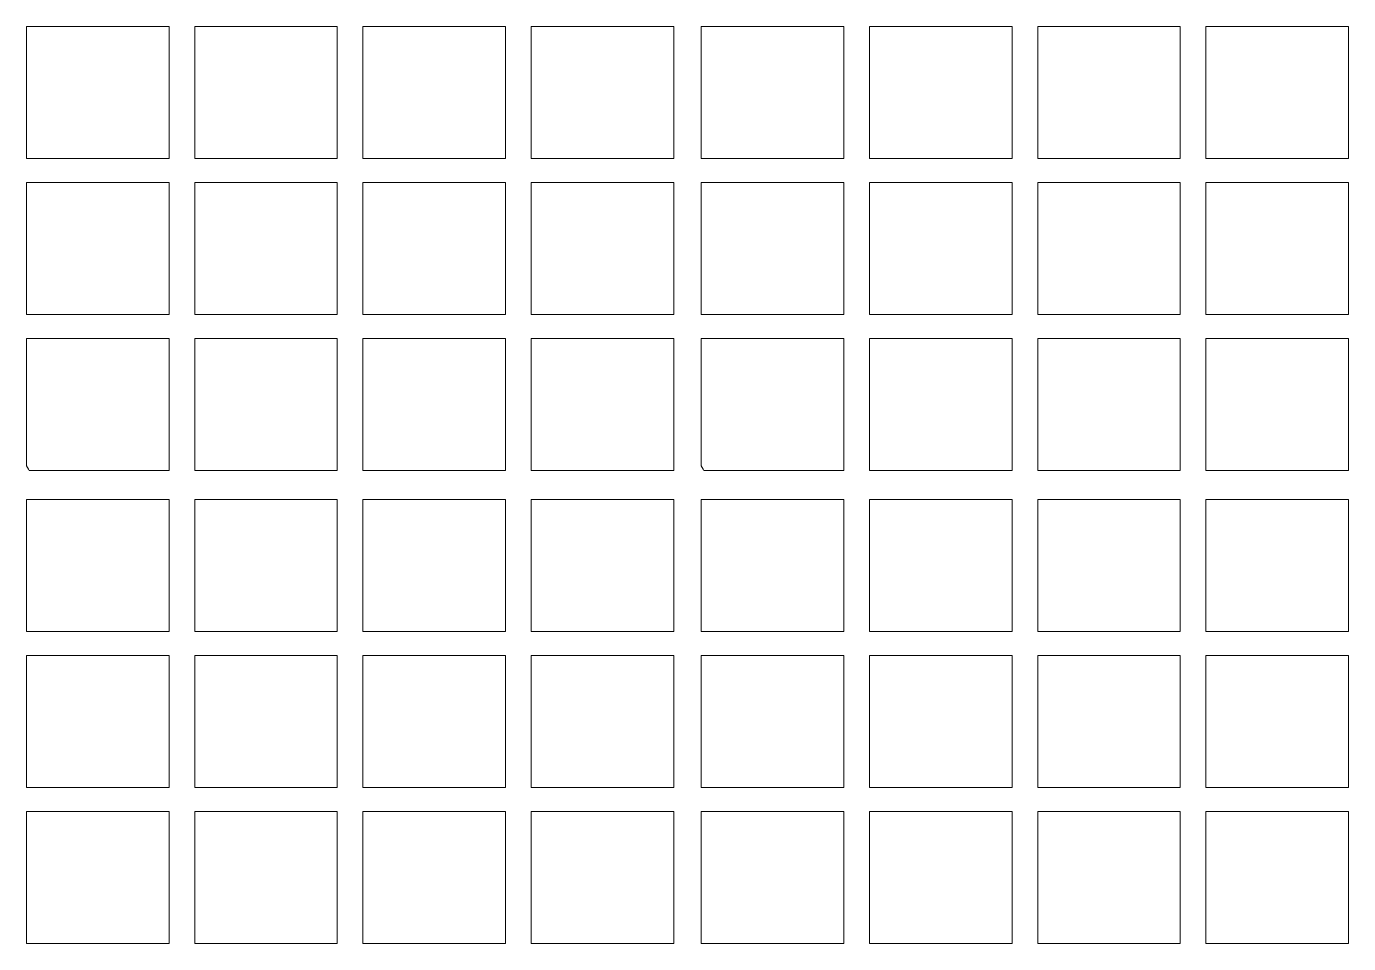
# Model space of a CAD drawing. Header units: millimetres. Extents: x -603 to 15, y -248 to 268.
# Drawn here: x -391.7 to -302.6, y 141.2 to 203 of the extents above; entities that cross this region are included whole.
import ezdxf

# ---------------------------------------------------------------- set-up
doc = ezdxf.new("R2010")
doc.units = ezdxf.units.MM
doc.header["$MEASUREMENT"] = 0
doc.layers.add('Camada 1', color=7, linetype='Continuous')

msp = doc.modelspace()

# ---------------------------------------------------------------- linework, layer by layer
at = {"layer": 'Camada 1', "color": 2, "lineweight": 9}
for points, knots in [([(-382.0782, 202.9792), (-382.0782, 202.9792), (-391.6872, 202.9792), (-391.6872, 202.9792), (-391.6872, 202.9792), (-391.6872, 202.9792), (-391.6872, 194.0829), (-391.6872, 194.0829), (-391.6872, 194.0829), (-391.6872, 194.0829), (-382.0782, 194.0829), (-382.0782, 194.0829), (-382.0782, 194.0829), (-382.0782, 194.0829), (-382.0782, 202.9792), (-382.0782, 202.9792)], [0, 0, 0, 0, 0.2, 0.2, 0.2, 0.2, 0.4, 0.4, 0.4, 0.4, 0.6, 0.6, 0.6, 0.6, 1, 1, 1, 1]), ([(-370.7374, 202.9792), (-370.7374, 202.9792), (-380.3464, 202.9792), (-380.3464, 202.9792), (-380.3464, 202.9792), (-380.3464, 202.9792), (-380.3464, 194.0829), (-380.3464, 194.0829), (-380.3464, 194.0829), (-380.3464, 194.0829), (-370.7374, 194.0829), (-370.7374, 194.0829), (-370.7374, 194.0829), (-370.7374, 194.0829), (-370.7374, 202.9792), (-370.7374, 202.9792)], [0, 0, 0, 0, 0.2, 0.2, 0.2, 0.2, 0.4, 0.4, 0.4, 0.4, 0.6, 0.6, 0.6, 0.6, 1, 1, 1, 1]), ([(-359.3966, 202.9792), (-359.3966, 202.9792), (-369.0056, 202.9792), (-369.0056, 202.9792), (-369.0056, 202.9792), (-369.0056, 202.9792), (-369.0056, 194.0829), (-369.0056, 194.0829), (-369.0056, 194.0829), (-369.0056, 194.0829), (-359.3966, 194.0829), (-359.3966, 194.0829), (-359.3966, 194.0829), (-359.3966, 194.0829), (-359.3966, 202.9792), (-359.3966, 202.9792)], [0, 0, 0, 0, 0.2, 0.2, 0.2, 0.2, 0.4, 0.4, 0.4, 0.4, 0.6, 0.6, 0.6, 0.6, 1, 1, 1, 1]), ([(-348.0558, 202.9792), (-348.0558, 202.9792), (-357.6648, 202.9792), (-357.6648, 202.9792), (-357.6648, 202.9792), (-357.6648, 202.9792), (-357.6648, 194.0829), (-357.6648, 194.0829), (-357.6648, 194.0829), (-357.6648, 194.0829), (-348.0558, 194.0829), (-348.0558, 194.0829), (-348.0558, 194.0829), (-348.0558, 194.0829), (-348.0558, 202.9792), (-348.0558, 202.9792)], [0, 0, 0, 0, 0.2, 0.2, 0.2, 0.2, 0.4, 0.4, 0.4, 0.4, 0.6, 0.6, 0.6, 0.6, 1, 1, 1, 1]), ([(-336.5949, 202.9792), (-336.5949, 202.9792), (-346.2039, 202.9792), (-346.2039, 202.9792), (-346.2039, 202.9792), (-346.2039, 202.9792), (-346.2039, 194.0829), (-346.2039, 194.0829), (-346.2039, 194.0829), (-346.2039, 194.0829), (-336.5949, 194.0829), (-336.5949, 194.0829), (-336.5949, 194.0829), (-336.5949, 194.0829), (-336.5949, 202.9792), (-336.5949, 202.9792)], [0, 0, 0, 0, 0.2, 0.2, 0.2, 0.2, 0.4, 0.4, 0.4, 0.4, 0.6, 0.6, 0.6, 0.6, 1, 1, 1, 1]), ([(-325.2541, 202.9792), (-325.2541, 202.9792), (-334.8631, 202.9792), (-334.8631, 202.9792), (-334.8631, 202.9792), (-334.8631, 202.9792), (-334.8631, 194.0829), (-334.8631, 194.0829), (-334.8631, 194.0829), (-334.8631, 194.0829), (-325.2541, 194.0829), (-325.2541, 194.0829), (-325.2541, 194.0829), (-325.2541, 194.0829), (-325.2541, 202.9792), (-325.2541, 202.9792)], [0, 0, 0, 0, 0.2, 0.2, 0.2, 0.2, 0.4, 0.4, 0.4, 0.4, 0.6, 0.6, 0.6, 0.6, 1, 1, 1, 1]), ([(-313.9134, 202.9792), (-313.9134, 202.9792), (-323.5223, 202.9792), (-323.5223, 202.9792), (-323.5223, 202.9792), (-323.5223, 202.9792), (-323.5223, 194.0829), (-323.5223, 194.0829), (-323.5223, 194.0829), (-323.5223, 194.0829), (-313.9134, 194.0829), (-313.9134, 194.0829), (-313.9134, 194.0829), (-313.9134, 194.0829), (-313.9134, 202.9792), (-313.9134, 202.9792)], [0, 0, 0, 0, 0.2, 0.2, 0.2, 0.2, 0.4, 0.4, 0.4, 0.4, 0.6, 0.6, 0.6, 0.6, 1, 1, 1, 1]), ([(-302.5726, 202.9792), (-302.5726, 202.9792), (-312.1816, 202.9792), (-312.1816, 202.9792), (-312.1816, 202.9792), (-312.1816, 202.9792), (-312.1816, 194.0829), (-312.1816, 194.0829), (-312.1816, 194.0829), (-312.1816, 194.0829), (-302.5726, 194.0829), (-302.5726, 194.0829), (-302.5726, 194.0829), (-302.5726, 194.0829), (-302.5726, 202.9792), (-302.5726, 202.9792)], [0, 0, 0, 0, 0.2, 0.2, 0.2, 0.2, 0.4, 0.4, 0.4, 0.4, 0.6, 0.6, 0.6, 0.6, 1, 1, 1, 1]), ([(-382.0782, 192.4654), (-382.0782, 192.4654), (-391.6872, 192.4654), (-391.6872, 192.4654), (-391.6872, 192.4654), (-391.6872, 192.4654), (-391.6872, 183.5692), (-391.6872, 183.5692), (-391.6872, 183.5692), (-391.6872, 183.5692), (-382.0782, 183.5692), (-382.0782, 183.5692), (-382.0782, 183.5692), (-382.0782, 183.5692), (-382.0782, 192.4654), (-382.0782, 192.4654)], [0, 0, 0, 0, 0.2, 0.2, 0.2, 0.2, 0.4, 0.4, 0.4, 0.4, 0.6, 0.6, 0.6, 0.6, 1, 1, 1, 1]), ([(-370.7374, 192.4654), (-370.7374, 192.4654), (-380.3464, 192.4654), (-380.3464, 192.4654), (-380.3464, 192.4654), (-380.3464, 192.4654), (-380.3464, 183.5692), (-380.3464, 183.5692), (-380.3464, 183.5692), (-380.3464, 183.5692), (-370.7374, 183.5692), (-370.7374, 183.5692), (-370.7374, 183.5692), (-370.7374, 183.5692), (-370.7374, 192.4654), (-370.7374, 192.4654)], [0, 0, 0, 0, 0.2, 0.2, 0.2, 0.2, 0.4, 0.4, 0.4, 0.4, 0.6, 0.6, 0.6, 0.6, 1, 1, 1, 1]), ([(-359.3966, 192.4654), (-359.3966, 192.4654), (-369.0056, 192.4654), (-369.0056, 192.4654), (-369.0056, 192.4654), (-369.0056, 192.4654), (-369.0056, 183.5692), (-369.0056, 183.5692), (-369.0056, 183.5692), (-369.0056, 183.5692), (-359.3966, 183.5692), (-359.3966, 183.5692), (-359.3966, 183.5692), (-359.3966, 183.5692), (-359.3966, 192.4654), (-359.3966, 192.4654)], [0, 0, 0, 0, 0.2, 0.2, 0.2, 0.2, 0.4, 0.4, 0.4, 0.4, 0.6, 0.6, 0.6, 0.6, 1, 1, 1, 1]), ([(-348.0558, 192.4654), (-348.0558, 192.4654), (-357.6648, 192.4654), (-357.6648, 192.4654), (-357.6648, 192.4654), (-357.6648, 192.4654), (-357.6648, 183.5692), (-357.6648, 183.5692), (-357.6648, 183.5692), (-357.6648, 183.5692), (-348.0558, 183.5692), (-348.0558, 183.5692), (-348.0558, 183.5692), (-348.0558, 183.5692), (-348.0558, 192.4654), (-348.0558, 192.4654)], [0, 0, 0, 0, 0.2, 0.2, 0.2, 0.2, 0.4, 0.4, 0.4, 0.4, 0.6, 0.6, 0.6, 0.6, 1, 1, 1, 1]), ([(-336.5949, 192.4654), (-336.5949, 192.4654), (-346.2039, 192.4654), (-346.2039, 192.4654), (-346.2039, 192.4654), (-346.2039, 192.4654), (-346.2039, 183.5692), (-346.2039, 183.5692), (-346.2039, 183.5692), (-346.2039, 183.5692), (-336.5949, 183.5692), (-336.5949, 183.5692), (-336.5949, 183.5692), (-336.5949, 183.5692), (-336.5949, 192.4654), (-336.5949, 192.4654)], [0, 0, 0, 0, 0.2, 0.2, 0.2, 0.2, 0.4, 0.4, 0.4, 0.4, 0.6, 0.6, 0.6, 0.6, 1, 1, 1, 1]), ([(-325.2541, 192.4654), (-325.2541, 192.4654), (-334.8631, 192.4654), (-334.8631, 192.4654), (-334.8631, 192.4654), (-334.8631, 192.4654), (-334.8631, 183.5692), (-334.8631, 183.5692), (-334.8631, 183.5692), (-334.8631, 183.5692), (-325.2541, 183.5692), (-325.2541, 183.5692), (-325.2541, 183.5692), (-325.2541, 183.5692), (-325.2541, 192.4654), (-325.2541, 192.4654)], [0, 0, 0, 0, 0.2, 0.2, 0.2, 0.2, 0.4, 0.4, 0.4, 0.4, 0.6, 0.6, 0.6, 0.6, 1, 1, 1, 1]), ([(-313.9134, 192.4654), (-313.9134, 192.4654), (-323.5223, 192.4654), (-323.5223, 192.4654), (-323.5223, 192.4654), (-323.5223, 192.4654), (-323.5223, 183.5692), (-323.5223, 183.5692), (-323.5223, 183.5692), (-323.5223, 183.5692), (-313.9134, 183.5692), (-313.9134, 183.5692), (-313.9134, 183.5692), (-313.9134, 183.5692), (-313.9134, 192.4654), (-313.9134, 192.4654)], [0, 0, 0, 0, 0.2, 0.2, 0.2, 0.2, 0.4, 0.4, 0.4, 0.4, 0.6, 0.6, 0.6, 0.6, 1, 1, 1, 1]), ([(-302.5726, 192.4654), (-302.5726, 192.4654), (-312.1816, 192.4654), (-312.1816, 192.4654), (-312.1816, 192.4654), (-312.1816, 192.4654), (-312.1816, 183.5692), (-312.1816, 183.5692), (-312.1816, 183.5692), (-312.1816, 183.5692), (-302.5726, 183.5692), (-302.5726, 183.5692), (-302.5726, 183.5692), (-302.5726, 183.5692), (-302.5726, 192.4654), (-302.5726, 192.4654)], [0, 0, 0, 0, 0.2, 0.2, 0.2, 0.2, 0.4, 0.4, 0.4, 0.4, 0.6, 0.6, 0.6, 0.6, 1, 1, 1, 1]), ([(-382.0782, 181.9517), (-382.0782, 181.9517), (-391.6872, 181.9517), (-391.6872, 181.9517), (-391.6872, 181.9517), (-391.6872, 181.9517), (-391.6872, 173.3821), (-391.6872, 173.3821), (-391.6872, 173.3821), (-391.6872, 173.3821), (-391.554, 173.1423), (-391.554, 173.1423), (-391.554, 173.1423), (-391.554, 173.1423), (-391.5058, 173.0554), (-391.5058, 173.0554), (-391.5058, 173.0554), (-391.5058, 173.0554), (-382.0782, 173.0554), (-382.0782, 173.0554), (-382.0782, 173.0554), (-382.0782, 173.0554), (-382.0782, 181.9517), (-382.0782, 181.9517)], [0, 0, 0, 0, 0.1428571, 0.1428571, 0.1428571, 0.1428571, 0.2857143, 0.2857143, 0.2857143, 0.2857143, 0.4285714, 0.4285714, 0.4285714, 0.4285714, 0.5714286, 0.5714286, 0.5714286, 0.5714286, 0.7142857, 0.7142857, 0.7142857, 0.7142857, 1, 1, 1, 1]), ([(-370.7374, 181.9517), (-370.7374, 181.9517), (-380.3464, 181.9517), (-380.3464, 181.9517), (-380.3464, 181.9517), (-380.3464, 181.9517), (-380.3464, 173.0554), (-380.3464, 173.0554), (-380.3464, 173.0554), (-380.3464, 173.0554), (-370.7374, 173.0554), (-370.7374, 173.0554), (-370.7374, 173.0554), (-370.7374, 173.0554), (-370.7374, 181.9517), (-370.7374, 181.9517)], [0, 0, 0, 0, 0.2, 0.2, 0.2, 0.2, 0.4, 0.4, 0.4, 0.4, 0.6, 0.6, 0.6, 0.6, 1, 1, 1, 1]), ([(-359.3966, 181.9517), (-359.3966, 181.9517), (-369.0056, 181.9517), (-369.0056, 181.9517), (-369.0056, 181.9517), (-369.0056, 181.9517), (-369.0056, 173.0554), (-369.0056, 173.0554), (-369.0056, 173.0554), (-369.0056, 173.0554), (-359.3966, 173.0554), (-359.3966, 173.0554), (-359.3966, 173.0554), (-359.3966, 173.0554), (-359.3966, 181.9517), (-359.3966, 181.9517)], [0, 0, 0, 0, 0.2, 0.2, 0.2, 0.2, 0.4, 0.4, 0.4, 0.4, 0.6, 0.6, 0.6, 0.6, 1, 1, 1, 1]), ([(-348.0558, 181.9517), (-348.0558, 181.9517), (-357.6648, 181.9517), (-357.6648, 181.9517), (-357.6648, 181.9517), (-357.6648, 181.9517), (-357.6648, 173.0554), (-357.6648, 173.0554), (-357.6648, 173.0554), (-357.6648, 173.0554), (-348.0558, 173.0554), (-348.0558, 173.0554), (-348.0558, 173.0554), (-348.0558, 173.0554), (-348.0558, 181.9517), (-348.0558, 181.9517)], [0, 0, 0, 0, 0.2, 0.2, 0.2, 0.2, 0.4, 0.4, 0.4, 0.4, 0.6, 0.6, 0.6, 0.6, 1, 1, 1, 1]), ([(-336.5949, 181.9517), (-336.5949, 181.9517), (-346.2039, 181.9517), (-346.2039, 181.9517), (-346.2039, 181.9517), (-346.2039, 181.9517), (-346.2039, 173.3821), (-346.2039, 173.3821), (-346.2039, 173.3821), (-346.2039, 173.3821), (-346.0707, 173.1423), (-346.0707, 173.1423), (-346.0707, 173.1423), (-346.0707, 173.1423), (-346.0225, 173.0554), (-346.0225, 173.0554), (-346.0225, 173.0554), (-346.0225, 173.0554), (-336.5949, 173.0554), (-336.5949, 173.0554), (-336.5949, 173.0554), (-336.5949, 173.0554), (-336.5949, 181.9517), (-336.5949, 181.9517)], [0, 0, 0, 0, 0.1428571, 0.1428571, 0.1428571, 0.1428571, 0.2857143, 0.2857143, 0.2857143, 0.2857143, 0.4285714, 0.4285714, 0.4285714, 0.4285714, 0.5714286, 0.5714286, 0.5714286, 0.5714286, 0.7142857, 0.7142857, 0.7142857, 0.7142857, 1, 1, 1, 1]), ([(-325.2541, 181.9517), (-325.2541, 181.9517), (-334.8631, 181.9517), (-334.8631, 181.9517), (-334.8631, 181.9517), (-334.8631, 181.9517), (-334.8631, 173.0554), (-334.8631, 173.0554), (-334.8631, 173.0554), (-334.8631, 173.0554), (-325.2541, 173.0554), (-325.2541, 173.0554), (-325.2541, 173.0554), (-325.2541, 173.0554), (-325.2541, 181.9517), (-325.2541, 181.9517)], [0, 0, 0, 0, 0.2, 0.2, 0.2, 0.2, 0.4, 0.4, 0.4, 0.4, 0.6, 0.6, 0.6, 0.6, 1, 1, 1, 1]), ([(-313.9134, 181.9517), (-313.9134, 181.9517), (-323.5223, 181.9517), (-323.5223, 181.9517), (-323.5223, 181.9517), (-323.5223, 181.9517), (-323.5223, 173.0554), (-323.5223, 173.0554), (-323.5223, 173.0554), (-323.5223, 173.0554), (-313.9134, 173.0554), (-313.9134, 173.0554), (-313.9134, 173.0554), (-313.9134, 173.0554), (-313.9134, 181.9517), (-313.9134, 181.9517)], [0, 0, 0, 0, 0.2, 0.2, 0.2, 0.2, 0.4, 0.4, 0.4, 0.4, 0.6, 0.6, 0.6, 0.6, 1, 1, 1, 1]), ([(-302.5726, 181.9517), (-302.5726, 181.9517), (-312.1816, 181.9517), (-312.1816, 181.9517), (-312.1816, 181.9517), (-312.1816, 181.9517), (-312.1816, 173.0554), (-312.1816, 173.0554), (-312.1816, 173.0554), (-312.1816, 173.0554), (-302.5726, 173.0554), (-302.5726, 173.0554), (-302.5726, 173.0554), (-302.5726, 173.0554), (-302.5726, 181.9517), (-302.5726, 181.9517)], [0, 0, 0, 0, 0.2, 0.2, 0.2, 0.2, 0.4, 0.4, 0.4, 0.4, 0.6, 0.6, 0.6, 0.6, 1, 1, 1, 1]), ([(-382.0782, 171.1054), (-382.0782, 171.1054), (-391.6872, 171.1054), (-391.6872, 171.1054), (-391.6872, 171.1054), (-391.6872, 171.1054), (-391.6872, 162.2091), (-391.6872, 162.2091), (-391.6872, 162.2091), (-391.6872, 162.2091), (-382.0782, 162.2091), (-382.0782, 162.2091), (-382.0782, 162.2091), (-382.0782, 162.2091), (-382.0782, 171.1054), (-382.0782, 171.1054)], [0, 0, 0, 0, 0.2, 0.2, 0.2, 0.2, 0.4, 0.4, 0.4, 0.4, 0.6, 0.6, 0.6, 0.6, 1, 1, 1, 1]), ([(-370.7374, 171.1054), (-370.7374, 171.1054), (-380.3464, 171.1054), (-380.3464, 171.1054), (-380.3464, 171.1054), (-380.3464, 171.1054), (-380.3464, 162.2091), (-380.3464, 162.2091), (-380.3464, 162.2091), (-380.3464, 162.2091), (-370.7374, 162.2091), (-370.7374, 162.2091), (-370.7374, 162.2091), (-370.7374, 162.2091), (-370.7374, 171.1054), (-370.7374, 171.1054)], [0, 0, 0, 0, 0.2, 0.2, 0.2, 0.2, 0.4, 0.4, 0.4, 0.4, 0.6, 0.6, 0.6, 0.6, 1, 1, 1, 1]), ([(-359.3966, 171.1054), (-359.3966, 171.1054), (-369.0056, 171.1054), (-369.0056, 171.1054), (-369.0056, 171.1054), (-369.0056, 171.1054), (-369.0056, 162.2091), (-369.0056, 162.2091), (-369.0056, 162.2091), (-369.0056, 162.2091), (-359.3966, 162.2091), (-359.3966, 162.2091), (-359.3966, 162.2091), (-359.3966, 162.2091), (-359.3966, 171.1054), (-359.3966, 171.1054)], [0, 0, 0, 0, 0.2, 0.2, 0.2, 0.2, 0.4, 0.4, 0.4, 0.4, 0.6, 0.6, 0.6, 0.6, 1, 1, 1, 1]), ([(-348.0558, 171.1054), (-348.0558, 171.1054), (-357.6648, 171.1054), (-357.6648, 171.1054), (-357.6648, 171.1054), (-357.6648, 171.1054), (-357.6648, 162.2091), (-357.6648, 162.2091), (-357.6648, 162.2091), (-357.6648, 162.2091), (-348.0558, 162.2091), (-348.0558, 162.2091), (-348.0558, 162.2091), (-348.0558, 162.2091), (-348.0558, 171.1054), (-348.0558, 171.1054)], [0, 0, 0, 0, 0.2, 0.2, 0.2, 0.2, 0.4, 0.4, 0.4, 0.4, 0.6, 0.6, 0.6, 0.6, 1, 1, 1, 1]), ([(-336.5949, 171.1054), (-336.5949, 171.1054), (-346.2039, 171.1054), (-346.2039, 171.1054), (-346.2039, 171.1054), (-346.2039, 171.1054), (-346.2039, 162.2091), (-346.2039, 162.2091), (-346.2039, 162.2091), (-346.2039, 162.2091), (-336.5949, 162.2091), (-336.5949, 162.2091), (-336.5949, 162.2091), (-336.5949, 162.2091), (-336.5949, 171.1054), (-336.5949, 171.1054)], [0, 0, 0, 0, 0.2, 0.2, 0.2, 0.2, 0.4, 0.4, 0.4, 0.4, 0.6, 0.6, 0.6, 0.6, 1, 1, 1, 1]), ([(-325.2541, 171.1054), (-325.2541, 171.1054), (-334.8631, 171.1054), (-334.8631, 171.1054), (-334.8631, 171.1054), (-334.8631, 171.1054), (-334.8631, 162.2091), (-334.8631, 162.2091), (-334.8631, 162.2091), (-334.8631, 162.2091), (-325.2541, 162.2091), (-325.2541, 162.2091), (-325.2541, 162.2091), (-325.2541, 162.2091), (-325.2541, 171.1054), (-325.2541, 171.1054)], [0, 0, 0, 0, 0.2, 0.2, 0.2, 0.2, 0.4, 0.4, 0.4, 0.4, 0.6, 0.6, 0.6, 0.6, 1, 1, 1, 1]), ([(-313.9134, 171.1054), (-313.9134, 171.1054), (-323.5223, 171.1054), (-323.5223, 171.1054), (-323.5223, 171.1054), (-323.5223, 171.1054), (-323.5223, 162.2091), (-323.5223, 162.2091), (-323.5223, 162.2091), (-323.5223, 162.2091), (-313.9134, 162.2091), (-313.9134, 162.2091), (-313.9134, 162.2091), (-313.9134, 162.2091), (-313.9134, 171.1054), (-313.9134, 171.1054)], [0, 0, 0, 0, 0.2, 0.2, 0.2, 0.2, 0.4, 0.4, 0.4, 0.4, 0.6, 0.6, 0.6, 0.6, 1, 1, 1, 1]), ([(-302.5726, 171.1054), (-302.5726, 171.1054), (-312.1816, 171.1054), (-312.1816, 171.1054), (-312.1816, 171.1054), (-312.1816, 171.1054), (-312.1816, 162.2091), (-312.1816, 162.2091), (-312.1816, 162.2091), (-312.1816, 162.2091), (-302.5726, 162.2091), (-302.5726, 162.2091), (-302.5726, 162.2091), (-302.5726, 162.2091), (-302.5726, 171.1054), (-302.5726, 171.1054)], [0, 0, 0, 0, 0.2, 0.2, 0.2, 0.2, 0.4, 0.4, 0.4, 0.4, 0.6, 0.6, 0.6, 0.6, 1, 1, 1, 1]), ([(-382.0782, 160.5916), (-382.0782, 160.5916), (-391.6872, 160.5916), (-391.6872, 160.5916), (-391.6872, 160.5916), (-391.6872, 160.5916), (-391.6872, 151.6954), (-391.6872, 151.6954), (-391.6872, 151.6954), (-391.6872, 151.6954), (-382.0782, 151.6954), (-382.0782, 151.6954), (-382.0782, 151.6954), (-382.0782, 151.6954), (-382.0782, 160.5916), (-382.0782, 160.5916)], [0, 0, 0, 0, 0.2, 0.2, 0.2, 0.2, 0.4, 0.4, 0.4, 0.4, 0.6, 0.6, 0.6, 0.6, 1, 1, 1, 1]), ([(-370.7374, 160.5916), (-370.7374, 160.5916), (-380.3464, 160.5916), (-380.3464, 160.5916), (-380.3464, 160.5916), (-380.3464, 160.5916), (-380.3464, 151.6954), (-380.3464, 151.6954), (-380.3464, 151.6954), (-380.3464, 151.6954), (-370.7374, 151.6954), (-370.7374, 151.6954), (-370.7374, 151.6954), (-370.7374, 151.6954), (-370.7374, 160.5916), (-370.7374, 160.5916)], [0, 0, 0, 0, 0.2, 0.2, 0.2, 0.2, 0.4, 0.4, 0.4, 0.4, 0.6, 0.6, 0.6, 0.6, 1, 1, 1, 1]), ([(-359.3966, 160.5916), (-359.3966, 160.5916), (-369.0056, 160.5916), (-369.0056, 160.5916), (-369.0056, 160.5916), (-369.0056, 160.5916), (-369.0056, 151.6954), (-369.0056, 151.6954), (-369.0056, 151.6954), (-369.0056, 151.6954), (-359.3966, 151.6954), (-359.3966, 151.6954), (-359.3966, 151.6954), (-359.3966, 151.6954), (-359.3966, 160.5916), (-359.3966, 160.5916)], [0, 0, 0, 0, 0.2, 0.2, 0.2, 0.2, 0.4, 0.4, 0.4, 0.4, 0.6, 0.6, 0.6, 0.6, 1, 1, 1, 1]), ([(-348.0558, 160.5916), (-348.0558, 160.5916), (-357.6648, 160.5916), (-357.6648, 160.5916), (-357.6648, 160.5916), (-357.6648, 160.5916), (-357.6648, 151.6954), (-357.6648, 151.6954), (-357.6648, 151.6954), (-357.6648, 151.6954), (-348.0558, 151.6954), (-348.0558, 151.6954), (-348.0558, 151.6954), (-348.0558, 151.6954), (-348.0558, 160.5916), (-348.0558, 160.5916)], [0, 0, 0, 0, 0.2, 0.2, 0.2, 0.2, 0.4, 0.4, 0.4, 0.4, 0.6, 0.6, 0.6, 0.6, 1, 1, 1, 1]), ([(-336.5949, 160.5916), (-336.5949, 160.5916), (-346.2039, 160.5916), (-346.2039, 160.5916), (-346.2039, 160.5916), (-346.2039, 160.5916), (-346.2039, 151.6954), (-346.2039, 151.6954), (-346.2039, 151.6954), (-346.2039, 151.6954), (-336.5949, 151.6954), (-336.5949, 151.6954), (-336.5949, 151.6954), (-336.5949, 151.6954), (-336.5949, 160.5916), (-336.5949, 160.5916)], [0, 0, 0, 0, 0.2, 0.2, 0.2, 0.2, 0.4, 0.4, 0.4, 0.4, 0.6, 0.6, 0.6, 0.6, 1, 1, 1, 1]), ([(-325.2541, 160.5916), (-325.2541, 160.5916), (-334.8631, 160.5916), (-334.8631, 160.5916), (-334.8631, 160.5916), (-334.8631, 160.5916), (-334.8631, 151.6954), (-334.8631, 151.6954), (-334.8631, 151.6954), (-334.8631, 151.6954), (-325.2541, 151.6954), (-325.2541, 151.6954), (-325.2541, 151.6954), (-325.2541, 151.6954), (-325.2541, 160.5916), (-325.2541, 160.5916)], [0, 0, 0, 0, 0.2, 0.2, 0.2, 0.2, 0.4, 0.4, 0.4, 0.4, 0.6, 0.6, 0.6, 0.6, 1, 1, 1, 1]), ([(-313.9134, 160.5916), (-313.9134, 160.5916), (-323.5223, 160.5916), (-323.5223, 160.5916), (-323.5223, 160.5916), (-323.5223, 160.5916), (-323.5223, 151.6954), (-323.5223, 151.6954), (-323.5223, 151.6954), (-323.5223, 151.6954), (-313.9134, 151.6954), (-313.9134, 151.6954), (-313.9134, 151.6954), (-313.9134, 151.6954), (-313.9134, 160.5916), (-313.9134, 160.5916)], [0, 0, 0, 0, 0.2, 0.2, 0.2, 0.2, 0.4, 0.4, 0.4, 0.4, 0.6, 0.6, 0.6, 0.6, 1, 1, 1, 1]), ([(-302.5726, 160.5916), (-302.5726, 160.5916), (-312.1816, 160.5916), (-312.1816, 160.5916), (-312.1816, 160.5916), (-312.1816, 160.5916), (-312.1816, 151.6954), (-312.1816, 151.6954), (-312.1816, 151.6954), (-312.1816, 151.6954), (-302.5726, 151.6954), (-302.5726, 151.6954), (-302.5726, 151.6954), (-302.5726, 151.6954), (-302.5726, 160.5916), (-302.5726, 160.5916)], [0, 0, 0, 0, 0.2, 0.2, 0.2, 0.2, 0.4, 0.4, 0.4, 0.4, 0.6, 0.6, 0.6, 0.6, 1, 1, 1, 1]), ([(-382.0782, 150.0779), (-382.0782, 150.0779), (-391.6872, 150.0779), (-391.6872, 150.0779), (-391.6872, 150.0779), (-391.6872, 150.0779), (-391.6872, 141.1816), (-391.6872, 141.1816), (-391.6872, 141.1816), (-391.6872, 141.1816), (-382.0782, 141.1816), (-382.0782, 141.1816), (-382.0782, 141.1816), (-382.0782, 141.1816), (-382.0782, 150.0779), (-382.0782, 150.0779)], [0, 0, 0, 0, 0.2, 0.2, 0.2, 0.2, 0.4, 0.4, 0.4, 0.4, 0.6, 0.6, 0.6, 0.6, 1, 1, 1, 1]), ([(-370.7374, 150.0779), (-370.7374, 150.0779), (-380.3464, 150.0779), (-380.3464, 150.0779), (-380.3464, 150.0779), (-380.3464, 150.0779), (-380.3464, 141.1816), (-380.3464, 141.1816), (-380.3464, 141.1816), (-380.3464, 141.1816), (-370.7374, 141.1816), (-370.7374, 141.1816), (-370.7374, 141.1816), (-370.7374, 141.1816), (-370.7374, 150.0779), (-370.7374, 150.0779)], [0, 0, 0, 0, 0.2, 0.2, 0.2, 0.2, 0.4, 0.4, 0.4, 0.4, 0.6, 0.6, 0.6, 0.6, 1, 1, 1, 1]), ([(-359.3966, 150.0779), (-359.3966, 150.0779), (-369.0056, 150.0779), (-369.0056, 150.0779), (-369.0056, 150.0779), (-369.0056, 150.0779), (-369.0056, 141.1816), (-369.0056, 141.1816), (-369.0056, 141.1816), (-369.0056, 141.1816), (-359.3966, 141.1816), (-359.3966, 141.1816), (-359.3966, 141.1816), (-359.3966, 141.1816), (-359.3966, 150.0779), (-359.3966, 150.0779)], [0, 0, 0, 0, 0.2, 0.2, 0.2, 0.2, 0.4, 0.4, 0.4, 0.4, 0.6, 0.6, 0.6, 0.6, 1, 1, 1, 1]), ([(-348.0558, 150.0779), (-348.0558, 150.0779), (-357.6648, 150.0779), (-357.6648, 150.0779), (-357.6648, 150.0779), (-357.6648, 150.0779), (-357.6648, 141.1816), (-357.6648, 141.1816), (-357.6648, 141.1816), (-357.6648, 141.1816), (-348.0558, 141.1816), (-348.0558, 141.1816), (-348.0558, 141.1816), (-348.0558, 141.1816), (-348.0558, 150.0779), (-348.0558, 150.0779)], [0, 0, 0, 0, 0.2, 0.2, 0.2, 0.2, 0.4, 0.4, 0.4, 0.4, 0.6, 0.6, 0.6, 0.6, 1, 1, 1, 1]), ([(-336.5949, 150.0779), (-336.5949, 150.0779), (-346.2039, 150.0779), (-346.2039, 150.0779), (-346.2039, 150.0779), (-346.2039, 150.0779), (-346.2039, 141.1816), (-346.2039, 141.1816), (-346.2039, 141.1816), (-346.2039, 141.1816), (-336.5949, 141.1816), (-336.5949, 141.1816), (-336.5949, 141.1816), (-336.5949, 141.1816), (-336.5949, 150.0779), (-336.5949, 150.0779)], [0, 0, 0, 0, 0.2, 0.2, 0.2, 0.2, 0.4, 0.4, 0.4, 0.4, 0.6, 0.6, 0.6, 0.6, 1, 1, 1, 1]), ([(-325.2541, 150.0779), (-325.2541, 150.0779), (-334.8631, 150.0779), (-334.8631, 150.0779), (-334.8631, 150.0779), (-334.8631, 150.0779), (-334.8631, 141.1816), (-334.8631, 141.1816), (-334.8631, 141.1816), (-334.8631, 141.1816), (-325.2541, 141.1816), (-325.2541, 141.1816), (-325.2541, 141.1816), (-325.2541, 141.1816), (-325.2541, 150.0779), (-325.2541, 150.0779)], [0, 0, 0, 0, 0.2, 0.2, 0.2, 0.2, 0.4, 0.4, 0.4, 0.4, 0.6, 0.6, 0.6, 0.6, 1, 1, 1, 1]), ([(-313.9134, 150.0779), (-313.9134, 150.0779), (-323.5223, 150.0779), (-323.5223, 150.0779), (-323.5223, 150.0779), (-323.5223, 150.0779), (-323.5223, 141.1816), (-323.5223, 141.1816), (-323.5223, 141.1816), (-323.5223, 141.1816), (-313.9134, 141.1816), (-313.9134, 141.1816), (-313.9134, 141.1816), (-313.9134, 141.1816), (-313.9134, 150.0779), (-313.9134, 150.0779)], [0, 0, 0, 0, 0.2, 0.2, 0.2, 0.2, 0.4, 0.4, 0.4, 0.4, 0.6, 0.6, 0.6, 0.6, 1, 1, 1, 1]), ([(-302.5726, 150.0779), (-302.5726, 150.0779), (-312.1816, 150.0779), (-312.1816, 150.0779), (-312.1816, 150.0779), (-312.1816, 150.0779), (-312.1816, 141.1816), (-312.1816, 141.1816), (-312.1816, 141.1816), (-312.1816, 141.1816), (-302.5726, 141.1816), (-302.5726, 141.1816), (-302.5726, 141.1816), (-302.5726, 141.1816), (-302.5726, 150.0779), (-302.5726, 150.0779)], [0, 0, 0, 0, 0.2, 0.2, 0.2, 0.2, 0.4, 0.4, 0.4, 0.4, 0.6, 0.6, 0.6, 0.6, 1, 1, 1, 1])]:
    msp.add_open_spline(points, degree=3, knots=knots, dxfattribs=at)

doc.saveas('drawing.dxf')
